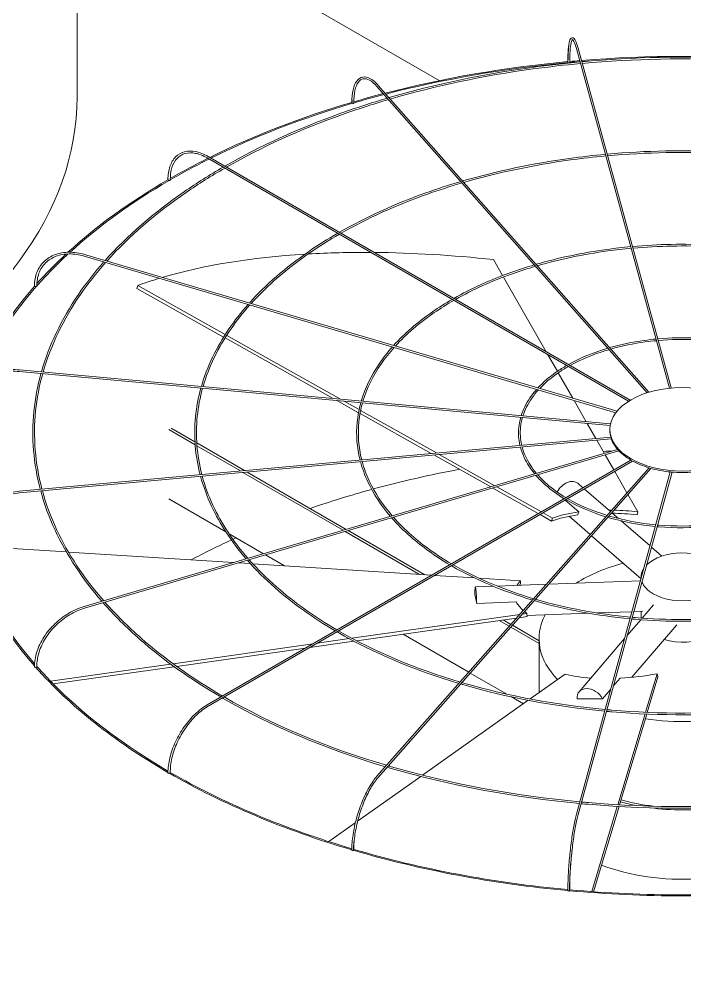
# Model space of a CAD drawing. Header units: millimetres. Extents: x -312439 to 477422, y -331570 to 212570.
# Drawn here: x 453149 to 454109, y 91604 to 92998 of the extents above; entities that cross this region are included whole.
import ezdxf

# ---------------------------------------------------------------- set-up
doc = ezdxf.new("R2010")
doc.units = ezdxf.units.MM

msp = doc.modelspace()

# ---------------------------------------------------------------- linework, layer by layer
at = {"color": 3, "linetype": 'Continuous', "lineweight": 0, "extrusion": (-1.11022e-16, 0.816497, 0.57735)}
for p, q in [((453232.316, 92886.409), (453232.316, 93449.297)), ((453232.316, 93211.391), (453754.969, 92909.637)), ((453953.241, 92955.819), (454087.596, 92466.061)), ((454090.071, 92466.299), (453955.603, 92956.467)), ((453665.246, 92901.258), (454055.196, 92459.401)), ((453667.082, 92902.879), (454057.76, 92460.197)), ((454028.396, 92447.092), (453420.345, 92798.151)), ((454030.761, 92448.555), (453421.57, 92800.272)), ((454010.084, 92430.65), (453242.458, 92656.466)), ((454011.72, 92432.722), (453243.15, 92658.816)), ((453846.542, 92628.471), (453833.332, 92651.531)), ((453909.507, 92518.561), (453847.775, 92626.319)), ((453318.709, 92609.915), (453319.944, 92614.202)), ((453443.942, 92539.723), (453318.709, 92609.915)), ((453319.944, 92614.202), (453446.269, 92543.399)), ((453602.213, 92451.015), (453446.081, 92538.525)), ((453448.409, 92542.199), (453612.83, 92450.044)), ((453925.671, 92490.347), (453911.928, 92514.335)), ((453149.032, 92489.996), (454001.886, 92412.008)), ((453149.255, 92492.435), (454002.343, 92414.426)), ((453947.933, 92451.487), (453926.892, 92488.215)), ((453638.568, 92430.639), (453607.458, 92448.076)), ((453618.074, 92447.105), (453639.461, 92435.118)), ((453967.33, 92417.627), (453949.692, 92448.416)), ((453743.533, 92371.808), (453640.827, 92429.373)), ((453641.699, 92433.863), (453751.171, 92372.506)), ((453981.133, 92393.534), (453968.817, 92415.032)), ((453364.812, 92406.226), (453402.872, 92384.252)), ((453402.6, 92388.409), (453368.277, 92408.226)), ((454001.476, 92404.673), (454001.476, 92406.673)), ((453149.032, 92317.444), (454002.69, 92395.506)), ((453149.255, 92315.005), (454003.413, 92393.112)), ((453474.039, 92347.164), (453405.142, 92386.942)), ((453405.444, 92382.767), (453468.058, 92346.617)), ((453993.517, 92371.916), (453982.472, 92391.197)), ((454012.639, 92377.542), (453242.458, 92150.974)), ((453243.15, 92148.624), (454014.477, 92375.529)), ((453829.451, 92323.652), (453747.306, 92369.693)), ((453754.944, 92370.391), (453835.277, 92325.366)), ((454007.166, 92348.091), (453994.769, 92369.731)), ((454031.683, 92362.245), (453420.345, 92009.289)), ((454034.159, 92360.847), (453421.57, 92007.168)), ((453471.736, 92344.494), (453616.393, 92260.976)), ((453620.983, 92262.326), (453477.717, 92345.041)), ((453665.246, 91906.182), (454057.902, 92351.106)), ((454060.505, 92350.353), (453667.082, 91904.561)), ((453953.241, 91851.621), (454088.639, 92345.179)), ((453955.603, 91850.973), (454091.118, 92344.956)), ((454026.09, 92315.059), (454008.384, 92345.965)), ((453955.116, 92328.781), (453962.555, 92322.334)), ((453898.147, 92285.149), (453832.438, 92321.978)), ((453838.264, 92323.692), (453902.524, 92287.675)), ((453964.514, 92320.637), (454002.194, 92287.983)), ((454041.814, 92287.612), (454027.376, 92312.814)), ((453447.068, 92258.736), (453364.812, 92306.226)), ((453931.918, 92308.928), (453934.883, 92306.358)), ((453936.842, 92304.661), (453956.571, 92287.564)), ((453905.01, 92286.282), (453918.62, 92278.654)), ((454004.046, 92286.379), (454013.626, 92278.077)), ((454040.578, 92283.324), (454041.814, 92287.612)), ((453917.384, 92274.367), (453900.633, 92283.755)), ((453917.384, 92274.367), (453918.62, 92278.654)), ((453942.531, 92281.179), (453972.936, 92254.83)), ((454017.648, 92274.591), (454059.359, 92238.446)), ((453619.323, 92259.284), (453726.67, 92197.307)), ((453734.459, 92196.81), (453623.912, 92260.635)), ((453501.651, 92227.222), (453451.806, 92256)), ((453974.788, 92253.226), (454046.391, 92191.176)), ((453216.978, 92229.817), (453130.816, 92235.313)), ((453458.176, 92214.433), (453219.921, 92229.629)), ((454061.411, 92236.667), (454076.347, 92223.724)), ((453531.954, 92209.727), (453504.581, 92225.53)), ((453482.554, 92212.878), (453465.309, 92213.978)), ((453744.078, 92196.197), (453486.074, 92212.653)), ((453806.113, 92192.24), (453748.49, 92195.915)), ((453872.225, 92188.023), (453812.756, 92191.816)), ((453872.32, 92183.356), (453872.225, 92188.023)), ((453913.152, 92183.386), (454045.601, 92188.295)), ((454046.506, 92193.812), (454046.506, 92191.595)), ((453807.229, 92179.46), (453832.706, 92180.404)), ((453838.658, 92180.625), (453909.774, 92183.261)), ((453809.269, 92155.531), (453806.637, 92168.538)), ((453866.497, 92157.652), (453809.269, 92155.531)), ((454048.039, 92134.301), (454064.384, 92153.372)), ((453629.078, 92105.246), (453871.318, 92139.685)), ((453866.594, 92134.333), (453636.065, 92101.559)), ((453858.52, 92125.184), (453847.4, 92131.604)), ((453881.803, 92136.495), (453870.33, 92134.864)), ((453875.053, 92140.216), (453881.708, 92141.162)), ((453881.803, 92136.495), (453881.708, 92141.162)), ((453881.773, 92137.977), (453970.668, 92141.272)), ((453982.927, 92141.726), (454033.338, 92143.595)), ((454026.403, 92109.056), (454046.058, 92131.99)), ((454035.905, 92143.69), (454048.825, 92144.169)), ((454046.506, 92144.083), (454046.506, 92134.413)), ((453841.841, 92130.814), (453856.182, 92122.534)), ((453858.346, 92121.284), (453899.228, 92097.681)), ((453899.228, 92101.681), (453860.684, 92123.934)), ((454033.115, 92048.942), (454097.957, 92124.599)), ((453579.152, 92098.148), (453624.988, 92104.665)), ((453797.718, 92056.288), (453702.859, 92111.055)), ((453899.228, 92026.812), (453899.228, 92104.575)), ((453957.026, 92028.106), (454022.668, 92104.698)), ((453370.879, 92068.538), (453572.653, 92097.224)), ((453561.897, 92091.014), (453376.265, 92064.623)), ((453631.912, 92100.968), (453568.396, 92091.938)), ((453194.043, 92043.398), (453367.417, 92068.046)), ((453372.77, 92064.127), (453198.074, 92039.29)), ((453852.491, 92024.664), (453799.882, 92055.038)), ((453936.813, 92053.435), (453886.32, 92017.669)), ((454052.852, 91998.475), (454069.49, 92053.961)), ((454070.821, 92049.768), (454055.407, 91998.365)), ((454070.821, 92049.768), (454069.49, 92053.961)), ((454006.375, 92036.047), (454016.328, 92047.66)), ((453876.57, 92010.763), (453859.506, 92020.614)), ((453990.895, 92017.985), (454002.639, 92031.688)), ((453883.548, 92015.705), (453731.086, 91907.712)), ((453954.068, 92017.839), (453990.895, 92017.985)), ((454012.866, 91865.128), (454052.126, 91996.055)), ((454054.681, 91995.944), (454015.41, 91864.984)), ((453728.459, 91905.851), (453637.338, 91841.307)), ((453975.287, 91739.807), (454012.143, 91862.717)), ((454014.687, 91862.571), (453977.819, 91739.624)), ((453634.013, 91838.952), (453595.775, 91811.867))]:
    msp.add_line(p, q, dxfattribs=at)
at = {"color": 3, "linetype": 'Continuous', "lineweight": 0}
for centre, major_axis, ratio, start_param, end_param in [((454106.402, 92339.137), (-1048.768, 0), 0.57735027, 4.57359934, 4.85199434), ((454106.402, 92339.137), (-1046.319, 0), 0.57735027, 4.79833842, 4.85195343), ((454106.402, 92339.137), (-1048.768, 0), 0.57735027, 4.87097639, 5.13416564), ((454106.402, 92339.137), (-1046.319, 0), 0.57735027, 4.87108521, 5.13404975), ((453942.001, 92936.59), (1.225, 0), 0.57735027, 3.14159265, 3.70729107), ((453942.192, 92935.892), (1.225, 0.004), 0.56474576, 3.29698969, 4.86778602), ((453942.192, 92935.892), (1.225, 0.004), 0.56474576, 4.86778602, 6.28318531), ((454106.402, 92339.137), (-1046.319, 0), 0.57735027, 4.85435141, 4.86879705), ((454106.402, 92339.137), (-1048.768, 0), 0.57735027, 4.85438672, 4.86842813), ((452183.548, 92886.409), (-1048.768, 0), 0.57735027, 0, 3.14159265), ((454106.402, 92339.137), (-1048.768, 0), 0.57735027, 5.13694439, 5.18189128), ((454106.402, 92339.137), (-1046.319, 0), 0.57735027, 5.13683502, 5.18307763), ((454106.402, 92339.137), (-1048.768, 0), 0.57735027, 5.18510484, 5.42093263), ((454106.402, 92339.137), (-1046.319, 0), 0.57735027, 5.18527527, 5.42075236), ((453630.116, 92878.083), (1.225, 0), 0.57735027, 3.14159265, 4.134446), ((453630.672, 92877.453), (1.225, 0.01), 0.56597275, 3.60793822, 5.17873454), ((453630.672, 92877.453), (1.225, 0.01), 0.56597275, 5.17873454, 6.28318531), ((454106.402, 92339.137), (-1046.319, 0), 0.57735027, 5.42407254, 5.49730565), ((454106.402, 92339.137), (-1048.768, 0), 0.57735027, 5.42424502, 5.49496708), ((454106.402, 92339.137), (-1048.768, 0), 0.57735027, 5.49938311, 5.72060344), ((454106.402, 92339.137), (-1046.319, 0), 0.57735027, 5.49937067, 5.71908805), ((453364.81, 92766.795), (1.225, 0), 0.57735027, 3.14159265, 4.45055499), ((453365.676, 92766.295), (1.225, 0.016), 0.56830663, 3.91933875, 5.49013508), ((453365.676, 92766.295), (1.225, 0.016), 0.56830663, 5.49013508, 6.28318531), ((454107.637, 92172.713), (-971.388, 279.904), 0.41303809, 5.31032739, 5.41762277), ((454107.637, 92172.713), (-971.388, 279.904), 0.41303809, 5.11506512, 5.30461302), ((454106.402, 92339.137), (-1046.319, 0), 0.57735027, 5.72402786, 5.81143896), ((454106.402, 92339.137), (-1048.768, 0), 0.57735027, 5.72583618, 5.80677108), ((454107.637, 92172.713), (-971.388, 279.904), 0.41303809, 5.42335715, 5.70815224), ((454107.637, 92172.713), (-971.388, 279.904), 0.41303809, 5.71506764, 5.76687966), ((454106.402, 92339.137), (-1048.768, 0), 0.57735027, 5.81359811, 6.07011802), ((454106.402, 92339.137), (-1046.319, 0), 0.57735027, 5.81336511, 6.06128621), ((453172.055, 92613.621), (1.225, 0), 0.57735027, 3.14159265, 4.76471425), ((453173.146, 92613.3), (1.225, 0.021), 0.57151893, 4.23145457, 5.8022509), ((453173.146, 92613.3), (1.225, 0.021), 0.57151893, 5.8022509, 6.28318531), ((454105.969, 92404.673), (-104.492, 0), 0.57735027, 0, 0.1535113), ((454105.969, 92404.673), (-104.492, 0), 0.57735027, 0.16064797, 0.46767057), ((454106.402, 91774.249), (1046.319, 0), 0.57735027, 1.66704137, 1.68043487), ((454105.969, 92404.673), (-104.492, 0), 0.57735027, 0.47480723, 0.78182983), ((454105.969, 92404.673), (-104.492, 0), 0.57735027, 0.7889665, 1.0959891), ((454106.402, 91774.249), (1046.319, 0), 0.57735027, 1.88378363, 2.01152702), ((454105.969, 92404.673), (-104.492, 0), 0.57735027, 1.10312576, 1.41014836), ((454105.969, 92404.673), (-104.492, 0), 0.57735027, 1.41728503, 1.72430763), ((453940.638, 92312.073), (-14.478, -16.707), 0.67950023, 3.14159265, 5.02860292), ((454106.402, 91774.249), (1046.319, 0), 0.57735027, 2.01409491, 2.11046953), ((454107.637, 92172.713), (233.097, -67.167), 0.41303809, 2.38836611, 2.62528701), ((454107.637, 92172.713), (233.097, -67.167), 0.41303809, 2.14647482, 2.1667574), ((454106.402, 92168.426), (-233.097, 67.167), 0.41303809, 5.11506512, 5.27837519), ((454107.637, 92172.713), (233.097, -67.167), 0.41303809, 1.97347247, 2.1313259), ((454106.402, 92168.426), (-233.097, 67.167), 0.41303809, 5.53223376, 5.76687966), ((454106.402, 92339.137), (-1048.768, 0), 0.57735027, 0.1585854, 0.46892864), ((454106.402, 92339.137), (-1046.319, 0), 0.57735027, 0.15790655, 0.46457773), ((454106.402, 91774.249), (1046.319, 0), 0.57735027, 2.24276735, 2.31574628), ((454106.402, 91774.249), (1046.319, 0), 0.57735027, 2.23436866, 2.24000128), ((454106.402, 92193.812), (-59.895, 0), 0.57735027, 3.69756416, 5.76575409), ((454106.402, 92104.575), (-207.174, 0), 0.57735027, 5.13902547, 5.54737639), ((454106.402, 92193.812), (-59.895, 0), 0.57735027, 5.91432374, 6.33788761), ((454106.306, 92173.093), (-242.531, -4.942), 0.30331876, 6.01219977, 6.09914028), ((453808.048, 92157.368), (-0.819, 22.092), 0.05230802, 4.627231, 7.32191967), ((454106.402, 92168.426), (-242.531, -4.942), 0.30331876, 6.01219977, 6.0333648), ((454106.402, 92193.812), (-59.895, 0), 0.57735027, 0.20327195, 0.78539816), ((454106.402, 92193.812), (-59.895, 0), 0.57735027, 0.78539816, 2.89978042), ((454106.306, 92173.093), (-242.531, -4.942), 0.30331876, 0.14390811, 0.31767721), ((454106.306, 92173.093), (-242.531, -4.942), 0.30331876, 0.34103276, 0.38082901), ((454106.402, 92104.575), (-207.174, 0), 0.57735027, 5.99169836, 6.79713651), ((454106.402, 92134.19), (-59.895, 0), 0.57735027, 1.1079301, 2.23846982), ((453172.055, 92064.154), (1.225, 0), 0.57735027, 3.14159265, 5.70719205), ((454106.402, 92339.137), (-1048.768, 0), 0.57735027, 0.4725868, 0.78374969), ((453173.146, 92064.475), (1.225, 0.021), 0.58304212, 5.17373692, 6.28318531), ((454106.402, 92339.137), (-1046.319, 0), 0.57735027, 0.47175253, 0.78145685), ((454105.071, 92172.618), (-231.216, -73.381), 0.44048996, 0.62708313, 0.83556185), ((454105.071, 92172.618), (-231.216, -73.381), 0.44048996, 1.04197677, 1.27889767), ((453973.812, 92013.72), (16.786, -14.386), 0.73180825, 1.0914656, 3.78615427), ((454106.402, 92104.575), (-207.174, 0), 0.57735027, 1.30817895, 1.9425337), ((453364.81, 91910.979), (1.225, 0), 0.57735027, 3.14159265, 6.02135132), ((454106.402, 92339.137), (-1048.768, 0), 0.57735027, 0.78656596, 1.09808088), ((453365.676, 91911.479), (1.225, 0.017), 0.58625442, 5.48989346, 6.28318531), ((454106.402, 92339.137), (-1046.319, 0), 0.57735027, 0.78587838, 1.09689941), ((454106.402, 91980.069), (-212.072, 0), 0.57735027, 1.13383327, 1.25213937), ((454106.402, 91980.069), (-207.174, 0), 0.57735027, 1.12739667, 1.36460952), ((454106.402, 91980.069), (-212.072, 0), 0.57735027, 1.3476903, 1.79509044), ((453630.116, 91799.692), (-1.225, 0), 0.57735027, 0, 3.14159265), ((454106.402, 92339.137), (-1048.768, 0), 0.57735027, 1.10054445, 1.41220862), ((453630.672, 91800.322), (-1.225, -0.011), 0.58858829, 2.66526492, 3.14159265), ((454106.402, 92339.137), (-1046.319, 0), 0.57735027, 1.10010535, 1.41183726), ((454106.402, 91880.069), (-212.072, 0), 0.57735027, 0.98594125, 2.34464399), ((454106.402, 91776.249), (-1048.768, 0), 0.57735027, 0, 3.14159265), ((453942.001, 91741.185), (-1.225, 0), 0.57735027, 0, 3.14159265), ((453942.192, 91741.883), (-1.225, -0.004), 0.58981528, 2.98275574, 3.14159265), ((454106.402, 92339.137), (-1046.319, 0), 0.57735027, 1.41438895, 1.72636573), ((454106.402, 92339.137), (-1048.768, 0), 0.57735027, 1.41453598, 1.72626058)]:
    msp.add_ellipse(centre, major_axis=major_axis, ratio=ratio, start_param=start_param, end_param=end_param, dxfattribs=at)
msp.add_ellipse((454105.969, 92406.673), major_axis=(-104.492, 0), ratio=0.57735027, dxfattribs=at)
for points, knots in [([(453940.776, 92936.59), (453940.776, 92943.404), (453940.982, 92949.47), (453941.794, 92959.543), (453942.391, 92963.54), (453943.998, 92969.227), (453944.9, 92971.288), (453948.04, 92971.749), (453949.034, 92971.159), (453951.238, 92968.817), (453952.468, 92966.199), (453954.386, 92960.674), (453954.996, 92958.683), (453955.603, 92956.467)], [4.71238898, 4.71238898, 4.71238898, 4.71238898, 5.02654825, 5.02654825, 5.34070751, 5.34070751, 5.65486678, 5.65486678, 5.82360284, 5.82360284, 6.1377621, 6.1377621, 6.28318531, 6.28318531, 6.28318531, 6.28318531]), ([(453953.241, 92955.819), (453951.968, 92960.46), (453950.692, 92964.025), (453948.467, 92968.348), (453947.47, 92968.947), (453947.364, 92968.947), (453946.545, 92968.352), (453945.136, 92963.694), (453944.558, 92960.295), (453943.716, 92951.321), (453943.468, 92945.602), (453943.416, 92938.05), (453943.414, 92936.982), (453943.417, 92935.895)], [6.28318531, 6.28318531, 6.28318531, 6.28318531, 6.59845219, 6.59845219, 6.89265788, 6.89265788, 7.20992592, 7.20992592, 7.50402257, 7.50402257, 7.81881569, 7.81881569, 7.86952551, 7.86952551, 7.86952551, 7.86952551]), ([(453942.303, 92961.13), (453942.267, 92960.888), (453942.231, 92960.641), (453941.624, 92956.294), (453941.246, 92951.081), (453940.994, 92942.132), (453940.958, 92939.091), (453940.968, 92935.89)], [1.101311746, 1.101311746, 1.101311746, 1.101311746, 1.120767624, 1.120767624, 1.438035664, 1.438035664, 1.586302602, 1.586302602, 1.586302602, 1.586302602]), ([(454250.979, 92936.949), (454229.734, 92938.87), (454208.375, 92940.37), (454111.674, 92945.214), (454035.608, 92943.701), (453960.958, 92936.949)], [3.771589677, 3.771589677, 3.771589677, 3.771589677, 3.840445898, 3.840445898, 4.082391957, 4.082391957, 4.082391957, 4.082391957]), ([(454250.321, 92934.549), (454229.529, 92936.424), (454208.627, 92937.893), (454112.376, 92942.765), (454036.287, 92941.282), (453961.616, 92934.549)], [3.7720633, 3.7720633, 3.7720633, 3.7720633, 3.839550132, 3.839550132, 4.081918334, 4.081918334, 4.081918334, 4.081918334]), ([(453958.48, 92936.723), (453935.183, 92934.579), (453912.026, 92931.926), (453817.658, 92918.961), (453748.248, 92904.281), (453682.743, 92885.134)], [4.085069591, 4.085069591, 4.085069591, 4.085069591, 4.160608173, 4.160608173, 4.395665913, 4.395665913, 4.395665913, 4.395665913]), ([(453959.138, 92934.323), (453936.107, 92932.21), (453913.213, 92929.599), (453819.226, 92916.757), (453749.931, 92902.158), (453684.534, 92883.104)], [4.084600117, 4.084600117, 4.084600117, 4.084600117, 4.159387709, 4.159387709, 4.39434399, 4.39434399, 4.39434399, 4.39434399]), ([(453628.891, 92878.083), (453628.891, 92884.943), (453629.493, 92891.138), (453631.879, 92901.64), (453633.657, 92905.951), (453638.379, 92912.29), (453641.375, 92914.314), (453647.935, 92915.452), (453651.373, 92914.759), (453658.625, 92911.078), (453662.483, 92907.935), (453666.579, 92903.444), (453666.831, 92903.164), (453667.082, 92902.879)], [4.71238898, 4.71238898, 4.71238898, 4.71238898, 5.02654825, 5.02654825, 5.34070751, 5.34070751, 5.65486678, 5.65486678, 5.94845155, 5.94845155, 6.26261081, 6.26261081, 6.28318531, 6.28318531, 6.28318531, 6.28318531]), ([(453665.246, 92901.258), (453661.59, 92905.401), (453657.958, 92908.463), (453651.227, 92912.15), (453648.164, 92912.776), (453642.799, 92911.836), (453640.411, 92910.26), (453636.303, 92904.667), (453634.637, 92900.648), (453632.429, 92890.636), (453631.869, 92884.674), (453631.894, 92877.848), (453631.895, 92877.656), (453631.896, 92877.463)], [0, 0, 0, 0, 0.31464476, 0.31464476, 0.6289116, 0.6289116, 0.94617964, 0.94617964, 1.26344768, 1.26344768, 1.5772832, 1.5772832, 1.5863402, 1.5863402, 1.5863402, 1.5863402]), ([(453680.148, 92884.372), (453657.331, 92877.651), (453634.991, 92870.389), (453552.6, 92840.976), (453496.285, 92815.333), (453445.707, 92786.336)], [4.398772282, 4.398772282, 4.398772282, 4.398772282, 4.480777933, 4.480777933, 4.708868502, 4.708868502, 4.708868502, 4.708868502]), ([(453681.937, 92882.345), (453659.216, 92875.674), (453636.968, 92868.466), (453554.811, 92839.239), (453498.627, 92813.743), (453448.162, 92784.919)], [4.39745622, 4.39745622, 4.39745622, 4.39745622, 4.479217897, 4.479217897, 4.707006068, 4.707006068, 4.707006068, 4.707006068]), ([(453629.484, 92881.5), (453629.462, 92880.684), (453629.448, 92879.856), (453629.442, 92878.499), (453629.443, 92877.976), (453629.447, 92877.449)], [7.8059806913, 7.8059806913, 7.8059806913, 7.8059806913, 7.8451401512, 7.8451401512, 7.8694167814, 7.8694167814, 7.8694167814, 7.8694167814]), ([(453363.586, 92766.795), (453363.586, 92773.695), (453364.53, 92780.076), (453368.264, 92791.19), (453371.058, 92795.925), (453378.251, 92803.205), (453382.645, 92805.748), (453392.515, 92808.354), (453397.981, 92808.422), (453409.439, 92806.146), (453415.435, 92803.795), (453421.464, 92800.333), (453421.517, 92800.303), (453421.57, 92800.272)], [3.14159265, 3.14159265, 3.14159265, 3.14159265, 3.45575192, 3.45575192, 3.76991118, 3.76991118, 4.08269654, 4.08269654, 4.39544819, 4.39544819, 4.70960746, 4.70960746, 4.71238898, 4.71238898, 4.71238898, 4.71238898]), ([(453420.345, 92798.151), (453414.595, 92801.471), (453408.87, 92803.712), (453398.072, 92805.852), (453393.006, 92805.753), (453384.003, 92803.298), (453380.057, 92800.949), (453373.567, 92794.176), (453371.024, 92789.742), (453367.644, 92779.154), (453366.812, 92773.004), (453366.901, 92766.311)], [1.57079633, 1.57079633, 1.57079633, 1.57079633, 1.88806437, 1.88806437, 2.20533241, 2.20533241, 2.52260045, 2.52260045, 2.83986849, 2.83986849, 3.15713653, 3.15713653, 3.15713653, 3.15713653]), ([(453995.047, 92803.428), (453977.587, 92801.818), (453960.233, 92799.827), (453889.681, 92790.125), (453837.823, 92779.17), (453788.861, 92764.89)], [4.085383912, 4.085383912, 4.085383912, 4.085383912, 4.160809561, 4.160809561, 4.394762921, 4.394762921, 4.394762921, 4.394762921]), ([(453995.705, 92801.028), (453978.511, 92799.449), (453961.419, 92797.5), (453891.25, 92787.921), (453839.506, 92777.046), (453790.652, 92762.86)], [4.084758769, 4.084758769, 4.084758769, 4.084758769, 4.159183124, 4.159183124, 4.392998475, 4.392998475, 4.392998475, 4.392998475]), ([(454214.412, 92803.654), (454198.564, 92805.082), (454182.63, 92806.197), (454110.316, 92809.813), (454053.395, 92808.688), (453997.525, 92803.654)], [3.772165081, 3.772165081, 3.772165081, 3.772165081, 3.840593344, 3.840593344, 4.081816553, 4.081816553, 4.081816553, 4.081816553]), ([(454213.754, 92801.253), (454198.358, 92802.635), (454182.883, 92803.72), (454111.017, 92807.364), (454054.073, 92806.269), (453998.183, 92801.253)], [3.772797592, 3.772797592, 3.772797592, 3.772797592, 3.839399606, 3.839399606, 4.081184042, 4.081184042, 4.081184042, 4.081184042]), ([(453443.253, 92784.925), (453423.719, 92773.642), (453405.047, 92761.86), (453342.963, 92719.027), (453304.485, 92685.582), (453272.815, 92650.089)], [4.712563603, 4.712563603, 4.712563603, 4.712563603, 4.800982872, 4.800982872, 5.022068239, 5.022068239, 5.022068239, 5.022068239]), ([(453445.704, 92783.51), (453426.213, 92772.295), (453407.583, 92760.583), (453345.541, 92717.951), (453307.074, 92684.645), (453275.417, 92649.324)], [4.710711416, 4.710711416, 4.710711416, 4.710711416, 4.799012884, 4.799012884, 5.020261931, 5.020261931, 5.020261931, 5.020261931]), ([(453786.266, 92764.129), (453769.113, 92759.074), (453752.319, 92753.613), (453690.756, 92731.623), (453648.747, 92712.514), (453610.98, 92690.916)], [4.398901247, 4.398901247, 4.398901247, 4.398901247, 4.481035777, 4.481035777, 4.70761983, 4.70761983, 4.70761983, 4.70761983]), ([(453788.055, 92762.102), (453770.997, 92757.097), (453754.295, 92751.69), (453692.968, 92729.886), (453651.09, 92710.923), (453613.437, 92689.497)], [4.397147207, 4.397147207, 4.397147207, 4.397147207, 4.478956818, 4.478956818, 4.705132161, 4.705132161, 4.705132161, 4.705132161]), ([(453608.525, 92689.505), (453593.802, 92681.002), (453579.73, 92672.12), (453533.371, 92640.115), (453504.705, 92615.232), (453481.054, 92588.831)], [4.712541759, 4.712541759, 4.712541759, 4.712541759, 4.801308866, 4.801308866, 5.020482203, 5.020482203, 5.020482203, 5.020482203]), ([(453610.976, 92688.09), (453596.296, 92679.654), (453582.266, 92670.843), (453535.951, 92639.038), (453507.296, 92614.296), (453483.659, 92588.064)], [4.710072273, 4.710072273, 4.710072273, 4.710072273, 4.798683598, 4.798683598, 5.018063384, 5.018063384, 5.018063384, 5.018063384]), ([(453170.83, 92613.621), (453170.83, 92620.55), (453172.028, 92627.149), (453176.73, 92639.026), (453180.234, 92644.301), (453189.196, 92652.968), (453194.65, 92656.358), (453206.934, 92660.923), (453213.761, 92662.099), (453228.113, 92662.15), (453235.637, 92661.026), (453243.15, 92658.816)], [4.71238898, 4.71238898, 4.71238898, 4.71238898, 5.02654825, 5.02654825, 5.34070751, 5.34070751, 5.65486678, 5.65486678, 5.96902604, 5.96902604, 6.28318531, 6.28318531, 6.28318531, 6.28318531]), ([(454031.601, 92670.177), (454019.984, 92669.101), (454008.436, 92667.773), (453961.693, 92661.334), (453927.375, 92654.099), (453894.947, 92644.682)], [4.086037534, 4.086037534, 4.086037534, 4.086037534, 4.161210359, 4.161210359, 4.393038284, 4.393038284, 4.393038284, 4.393038284]), ([(454032.26, 92667.778), (454020.907, 92666.733), (454009.622, 92665.447), (453963.262, 92659.129), (453929.059, 92651.974), (453896.74, 92642.651)], [4.08510236, 4.08510236, 4.08510236, 4.08510236, 4.158773218, 4.158773218, 4.390386282, 4.390386282, 4.390386282, 4.390386282]), ([(454177.858, 92670.403), (454167.401, 92671.338), (454156.891, 92672.069), (454108.954, 92674.458), (454071.172, 92673.721), (454034.079, 92670.403)], [3.773286698, 3.773286698, 3.773286698, 3.773286698, 3.840886477, 3.840886477, 4.080694936, 4.080694936, 4.080694936, 4.080694936]), ([(454177.199, 92668.002), (454167.196, 92668.891), (454157.143, 92669.593), (454109.655, 92672.009), (454071.851, 92671.301), (454034.738, 92668.002)], [3.774238416, 3.774238416, 3.774238416, 3.774238416, 3.839097695, 3.839097695, 4.079743218, 4.079743218, 4.079743218, 4.079743218]), ([(453242.458, 92656.466), (453235.195, 92658.603), (453227.947, 92659.67), (453214.21, 92659.578), (453207.725, 92658.419), (453196.157, 92654.019), (453191.075, 92650.78), (453182.777, 92642.548), (453179.561, 92637.554), (453175.3, 92626.262), (453174.259, 92619.965), (453174.371, 92613.321)], [0, 0, 0, 0, 0.31726804, 0.31726804, 0.63453608, 0.63453608, 0.95180412, 0.95180412, 1.26907216, 1.26907216, 1.5863402, 1.5863402, 1.5863402, 1.5863402]), ([(453271.018, 92648.065), (453257.53, 92632.793), (453245.297, 92617.148), (453209.741, 92565.239), (453191.789, 92527.733), (453180.94, 92489.538)], [5.026267439, 5.026267439, 5.026267439, 5.026267439, 5.121193451, 5.121193451, 5.33524268, 5.33524268, 5.33524268, 5.33524268]), ([(453273.613, 92647.301), (453260.227, 92632.211), (453248.078, 92616.759), (453212.392, 92565.023), (453194.326, 92527.5), (453183.422, 92489.311)], [5.024480731, 5.024480731, 5.024480731, 5.024480731, 5.118801023, 5.118801023, 5.334410373, 5.334410373, 5.334410373, 5.334410373]), ([(453892.351, 92643.922), (453880.873, 92640.537), (453869.636, 92636.879), (453828.896, 92622.31), (453801.179, 92609.727), (453776.215, 92595.518)], [4.399235311, 4.399235311, 4.399235311, 4.399235311, 4.481549286, 4.481549286, 4.705249353, 4.705249353, 4.705249353, 4.705249353]), ([(453894.14, 92641.895), (453882.758, 92638.56), (453871.613, 92634.956), (453831.109, 92620.572), (453803.525, 92608.135), (453778.675, 92594.097)], [4.396606667, 4.396606667, 4.396606667, 4.396606667, 4.478434088, 4.478434088, 4.701505316, 4.701505316, 4.701505316, 4.701505316]), ([(453773.757, 92594.108), (453763.859, 92588.391), (453754.402, 92582.417), (453723.764, 92561.238), (453704.899, 92544.905), (453689.264, 92527.58)], [4.712617693, 4.712617693, 4.712617693, 4.712617693, 4.801958432, 4.801958432, 5.017472679, 5.017472679, 5.017472679, 5.017472679]), ([(453776.208, 92592.693), (453766.354, 92587.043), (453756.938, 92581.14), (453726.347, 92560.161), (453707.495, 92543.968), (453691.875, 92526.813)], [4.708914423, 4.708914423, 4.708914423, 4.708914423, 4.798024648, 4.798024648, 5.013814843, 5.013814843, 5.013814843, 5.013814843]), ([(453479.254, 92586.807), (453469.059, 92575.268), (453459.816, 92563.444), (453433.286, 92524.668), (453419.91, 92496.808), (453411.753, 92468.431)], [5.026073872, 5.026073872, 5.026073872, 5.026073872, 5.121589201, 5.121589201, 5.333322518, 5.333322518, 5.333322518, 5.333322518]), ([(453481.85, 92586.043), (453471.756, 92574.686), (453462.597, 92563.055), (453435.939, 92524.453), (453422.45, 92496.576), (453414.237, 92468.204)], [5.023689806, 5.023689806, 5.023689806, 5.023689806, 5.118400985, 5.118400985, 5.332193335, 5.332193335, 5.332193335, 5.332193335]), ([(454068.156, 92536.927), (454062.381, 92536.385), (454056.64, 92535.719), (454033.705, 92532.543), (454016.927, 92529.028), (454001.036, 92524.472)], [4.08798608, 4.08798608, 4.08798608, 4.08798608, 4.162397179, 4.162397179, 4.387898946, 4.387898946, 4.387898946, 4.387898946]), ([(454141.303, 92537.151), (454136.24, 92537.594), (454131.152, 92537.942), (454107.593, 92539.104), (454088.951, 92538.753), (454070.634, 92537.151)], [3.776630452, 3.776630452, 3.776630452, 3.776630452, 3.841752063, 3.841752063, 4.077351182, 4.077351182, 4.077351182, 4.077351182]), ([(454140.644, 92534.75), (454136.035, 92535.148), (454131.405, 92535.466), (454108.294, 92536.654), (454089.63, 92536.333), (454071.293, 92534.75)], [3.778551419, 3.778551419, 3.778551419, 3.778551419, 3.838185012, 3.838185012, 4.075430215, 4.075430215, 4.075430215, 4.075430215]), ([(453687.458, 92525.558), (453680.567, 92517.764), (453674.326, 92509.774), (453656.821, 92484.129), (453648.019, 92465.899), (453642.559, 92447.326)], [5.025838542, 5.025838542, 5.025838542, 5.025838542, 5.122377625, 5.122377625, 5.329668134, 5.329668134, 5.329668134, 5.329668134]), ([(453690.056, 92524.794), (453683.266, 92517.182), (453677.108, 92509.385), (453659.477, 92483.914), (453650.562, 92465.667), (453645.046, 92447.098)], [5.022258505, 5.022258505, 5.022258505, 5.022258505, 5.117600339, 5.117600339, 5.327918781, 5.327918781, 5.327918781, 5.327918781]), ([(453998.437, 92523.715), (453992.634, 92522), (453986.955, 92520.145), (453967.035, 92512.998), (453953.613, 92506.939), (453941.455, 92500.116)], [4.400230759, 4.400230759, 4.400230759, 4.400230759, 4.483072665, 4.483072665, 4.698193224, 4.698193224, 4.698193224, 4.698193224]), ([(454068.814, 92534.528), (454063.304, 92534.017), (454057.826, 92533.393), (454035.275, 92530.337), (454018.614, 92526.901), (454002.832, 92522.437)], [4.086130867, 4.086130867, 4.086130867, 4.086130867, 4.157537531, 4.157537531, 4.382563309, 4.382563309, 4.382563309, 4.382563309]), ([(454000.226, 92521.688), (453994.519, 92520.022), (453988.932, 92518.222), (453969.253, 92511.258), (453955.966, 92505.344), (453943.927, 92498.689)], [4.394987895, 4.394987895, 4.394987895, 4.394987895, 4.476861237, 4.476861237, 4.690631098, 4.690631098, 4.690631098, 4.690631098]), ([(453938.989, 92498.712), (453933.916, 92495.781), (453929.074, 92492.715), (453914.155, 92482.361), (453905.093, 92474.576), (453897.486, 92466.327)], [4.712843699, 4.712843699, 4.712843699, 4.712843699, 4.803888031, 4.803888031, 5.008535494, 5.008535494, 5.008535494, 5.008535494]), ([(453941.442, 92497.295), (453936.413, 92494.432), (453931.61, 92491.438), (453916.746, 92481.284), (453907.703, 92473.638), (453900.113, 92465.554)], [4.705442937, 4.705442937, 4.705442937, 4.705442937, 4.796044704, 4.796044704, 5.001045495, 5.001045495, 5.001045495, 5.001045495]), ([(453069.492, 92433.554), (453069.492, 92440.499), (453070.824, 92447.328), (453076.019, 92460.071), (453079.881, 92465.981), (453089.738, 92476.295), (453095.731, 92480.699), (453109.249, 92487.582), (453116.772, 92490.061), (453132.617, 92492.868), (453140.937, 92493.196), (453149.255, 92492.435)], [4.71238898, 4.71238898, 4.71238898, 4.71238898, 5.02654825, 5.02654825, 5.34070751, 5.34070751, 5.65486678, 5.65486678, 5.96902604, 5.96902604, 6.28318531, 6.28318531, 6.28318531, 6.28318531]), ([(453149.032, 92489.996), (453140.97, 92490.733), (453132.914, 92490.403), (453117.622, 92487.65), (453110.388, 92485.228), (453097.464, 92478.546), (453091.777, 92474.288), (453082.503, 92464.374), (453078.916, 92458.719), (453074.178, 92446.568), (453073.027, 92440.073), (453073.151, 92433.466)], [0, 0, 0, 0, 0.31726804, 0.31726804, 0.63453608, 0.63453608, 0.95180412, 0.95180412, 1.26907216, 1.26907216, 1.5863402, 1.5863402, 1.5863402, 1.5863402]), ([(453180.268, 92487.139), (453175.27, 92469.038), (453171.863, 92450.787), (453166.379, 92395.007), (453169.455, 92357.306), (453179.222, 92320.205)], [5.339721085, 5.339721085, 5.339721085, 5.339721085, 5.441089183, 5.441089183, 5.648615479, 5.648615479, 5.648615479, 5.648615479]), ([(453182.747, 92486.913), (453177.829, 92469.191), (453174.448, 92451.331), (453168.768, 92395.713), (453171.815, 92357.778), (453181.695, 92320.431)], [5.338921526, 5.338921526, 5.338921526, 5.338921526, 5.438899176, 5.438899176, 5.64936187, 5.64936187, 5.64936187, 5.64936187]), ([(453411.077, 92466.033), (453407.282, 92452.327), (453404.7, 92438.506), (453400.629, 92396.831), (453402.868, 92368.852), (453410.012, 92341.309)], [5.339283406, 5.339283406, 5.339283406, 5.339283406, 5.441448905, 5.441448905, 5.646435094, 5.646435094, 5.646435094, 5.646435094]), ([(453413.556, 92465.807), (453409.841, 92452.481), (453407.286, 92439.051), (453403.02, 92397.537), (453405.229, 92369.323), (453412.485, 92341.535)], [5.33821232, 5.33821232, 5.33821232, 5.33821232, 5.438530423, 5.438530423, 5.647409525, 5.647409525, 5.647409525, 5.647409525]), ([(453895.663, 92464.31), (453892.076, 92460.26), (453888.836, 92456.104), (453880.352, 92443.589), (453876.13, 92434.987), (453873.383, 92426.218)], [5.025139852, 5.025139852, 5.025139852, 5.025139852, 5.124718569, 5.124718569, 5.318852702, 5.318852702, 5.318852702, 5.318852702]), ([(453898.264, 92463.545), (453894.777, 92459.677), (453891.62, 92455.714), (453883.02, 92443.376), (453878.687, 92434.757), (453875.88, 92425.99)], [5.01795641, 5.01795641, 5.01795641, 5.01795641, 5.115193837, 5.115193837, 5.315025269, 5.315025269, 5.315025269, 5.315025269]), ([(453641.873, 92444.929), (453639.288, 92435.633), (453637.537, 92426.257), (453634.878, 92398.686), (453636.285, 92380.414), (453640.821, 92362.415)], [5.33857876, 5.33857876, 5.33857876, 5.33857876, 5.442163387, 5.442163387, 5.64226325, 5.64226325, 5.64226325, 5.64226325]), ([(453644.353, 92444.702), (453641.848, 92435.787), (453640.123, 92426.802), (453637.271, 92399.392), (453638.648, 92380.884), (453643.29, 92362.641)], [5.336959594, 5.336959594, 5.336959594, 5.336959594, 5.437790201, 5.437790201, 5.643665153, 5.643665153, 5.643665153, 5.643665153]), ([(453872.67, 92423.824), (453871.294, 92418.94), (453870.373, 92414.009), (453869.124, 92400.543), (453869.707, 92391.976), (453871.653, 92383.523)], [5.336493801, 5.336493801, 5.336493801, 5.336493801, 5.444267704, 5.444267704, 5.629920419, 5.629920419, 5.629920419, 5.629920419]), ([(453875.153, 92423.597), (453873.857, 92419.092), (453872.961, 92414.553), (453871.525, 92401.247), (453872.076, 92392.445), (453874.116, 92383.749)], [5.333180829, 5.333180829, 5.333180829, 5.333180829, 5.43554784, 5.43554784, 5.632366847, 5.632366847, 5.632366847, 5.632366847]), ([(453872.245, 92381.118), (453873.592, 92375.962), (453875.446, 92370.855), (453881.572, 92357.733), (453886.632, 92349.851), (453892.879, 92342.311)], [5.647555853, 5.647555853, 5.647555853, 5.647555853, 5.761093974, 5.761093974, 5.943993783, 5.943993783, 5.943993783, 5.943993783]), ([(453874.718, 92381.344), (453875.991, 92376.572), (453877.712, 92371.836), (453883.705, 92358.881), (453888.923, 92350.799), (453895.442, 92343.065)], [5.650528691, 5.650528691, 5.650528691, 5.650528691, 5.758797505, 5.758797505, 5.950674573, 5.950674573, 5.950674573, 5.950674573]), ([(453641.445, 92360.013), (453644.076, 92350.187), (453647.638, 92340.448), (453660.11, 92313.68), (453671.027, 92296.974), (453684.642, 92281.053)], [5.651173142, 5.651173142, 5.651173142, 5.651173142, 5.760561648, 5.760561648, 5.95641101, 5.95641101, 5.95641101, 5.95641101]), ([(453643.921, 92360.239), (453646.475, 92350.796), (453649.904, 92341.428), (453662.239, 92314.831), (453673.32, 92297.925), (453687.22, 92281.811)], [5.65270674, 5.65270674, 5.65270674, 5.65270674, 5.759411073, 5.759411073, 5.959865306, 5.959865306, 5.959865306, 5.959865306]), ([(453897.196, 92341.028), (453901.158, 92336.522), (453905.564, 92332.142), (453918.455, 92320.844), (453927.691, 92314.204), (453937.933, 92308.119)], [5.967591178, 5.967591178, 5.967591178, 5.967591178, 6.080287214, 6.080287214, 6.268831801, 6.268831801, 6.268831801, 6.268831801]), ([(453410.648, 92338.908), (453414.561, 92324.412), (453419.83, 92310.043), (453438.645, 92269.629), (453455.428, 92244.1), (453476.427, 92219.801)], [5.652395762, 5.652395762, 5.652395762, 5.652395762, 5.760377777, 5.760377777, 5.960593901, 5.960593901, 5.960593901, 5.960593901]), ([(453413.124, 92339.134), (453416.96, 92325.021), (453422.095, 92311.023), (453440.774, 92270.78), (453457.722, 92245.051), (453479.01, 92220.561)], [5.653428737, 5.653428737, 5.653428737, 5.653428737, 5.759610075, 5.759610075, 5.96292207, 5.96292207, 5.96292207, 5.96292207]), ([(453894.609, 92340.267), (453898.815, 92335.4), (453903.519, 92330.683), (453916.589, 92319.212), (453925.578, 92312.701), (453935.505, 92306.717)], [5.960592691, 5.960592691, 5.960592691, 5.960592691, 6.079635734, 6.079635734, 6.26166654, 6.26166654, 6.26166654, 6.26166654]), ([(453069.492, 92244.221), (453069.492, 92251.165), (453070.823, 92258.221), (453075.998, 92271.86), (453079.841, 92278.442), (453089.65, 92290.5), (453095.614, 92295.974), (453109.083, 92305.295), (453116.585, 92309.14), (453132.402, 92314.835), (453140.714, 92316.684), (453149.032, 92317.444)], [4.71238898, 4.71238898, 4.71238898, 4.71238898, 5.02654825, 5.02654825, 5.34070751, 5.34070751, 5.65486678, 5.65486678, 5.96902604, 5.96902604, 6.28318531, 6.28318531, 6.28318531, 6.28318531]), ([(453149.255, 92315.005), (453141.193, 92314.268), (453133.13, 92312.464), (453117.808, 92306.904), (453110.552, 92303.149), (453097.579, 92294.068), (453091.864, 92288.745), (453082.541, 92277.074), (453078.936, 92270.729), (453074.179, 92257.659), (453073.027, 92250.936), (453073.151, 92244.354)], [0, 0, 0, 0, 0.31726804, 0.31726804, 0.63453608, 0.63453608, 0.95180412, 0.95180412, 1.26907216, 1.26907216, 1.5863402, 1.5863402, 1.5863402, 1.5863402]), ([(453179.863, 92317.804), (453185.056, 92298.654), (453192.028, 92279.668), (453217.187, 92225.611), (453239.848, 92191.246), (453268.249, 92158.561)], [5.653093793, 5.653093793, 5.653093793, 5.653093793, 5.7602846, 5.7602846, 5.96276906, 5.96276906, 5.96276906, 5.96276906]), ([(453182.34, 92318.031), (453187.456, 92299.263), (453194.294, 92280.648), (453219.314, 92226.763), (453242.142, 92192.199), (453270.834, 92159.321)], [5.653873117, 5.653873117, 5.653873117, 5.653873117, 5.75970856, 5.75970856, 5.964525032, 5.964525032, 5.964525032, 5.964525032]), ([(453956.571, 92287.564), (453956.481, 92287.371), (453956.393, 92287.177), (453955.739, 92285.707), (453955.278, 92284.436), (453954.928, 92283.221)], [52.47056241, 52.47056241, 52.47056241, 52.47056241, 52.72742849, 52.72742849, 54.42831534, 54.42831534, 54.42831534, 54.42831534]), ([(453686.401, 92279.017), (453694.534, 92269.704), (453703.592, 92260.666), (453730.119, 92237.393), (453749.15, 92223.761), (453770.254, 92211.309)], [5.964776177, 5.964776177, 5.964776177, 5.964776177, 6.079826485, 6.079826485, 6.272361792, 6.272361792, 6.272361792, 6.272361792]), ([(453688.991, 92279.779), (453696.879, 92270.826), (453705.637, 92262.124), (453731.984, 92239.027), (453751.266, 92225.267), (453772.693, 92212.717)], [5.968309678, 5.968309678, 5.968309678, 5.968309678, 6.080154143, 6.080154143, 6.276006003, 6.276006003, 6.276006003, 6.276006003]), ([(453998.181, 92279.734), (453998.877, 92279.527), (453999.574, 92279.323), (454021.296, 92273.039), (454043.891, 92268.787), (454067.069, 92266.55)], [0.310941688, 0.310941688, 0.310941688, 0.310941688, 0.320879059, 0.320879059, 0.619731391, 0.619731391, 0.619731391, 0.619731391]), ([(453999.97, 92281.76), (454000.174, 92281.7), (454000.379, 92281.641), (454021.682, 92275.45), (454044.407, 92271.173), (454067.726, 92268.948)], [0.316175386, 0.316175386, 0.316175386, 0.316175386, 0.319111449, 0.319111449, 0.621557717, 0.621557717, 0.621557717, 0.621557717]), ([(454069.545, 92266.319), (454070.422, 92266.24), (454071.299, 92266.163), (454095.428, 92264.147), (454119.18, 92264.224), (454142.392, 92266.319)], [0.630366287, 0.630366287, 0.630366287, 0.630366287, 0.641648359, 0.641648359, 0.94043004, 0.94043004, 0.94043004, 0.94043004]), ([(454070.204, 92268.719), (454070.673, 92268.677), (454071.143, 92268.636), (454094.82, 92266.611), (454118.548, 92266.653), (454141.733, 92268.719)], [0.632258371, 0.632258371, 0.632258371, 0.632258371, 0.638337859, 0.638337859, 0.938537956, 0.938537956, 0.938537956, 0.938537956]), ([(453478.196, 92217.769), (453490.254, 92204.009), (453503.664, 92190.65), (453543.648, 92155.576), (453572.725, 92134.824), (453605.016, 92115.909)], [5.966185363, 5.966185363, 5.966185363, 5.966185363, 6.079886296, 6.079886296, 6.275955277, 6.275955277, 6.275955277, 6.275955277]), ([(453480.787, 92218.531), (453492.599, 92205.131), (453505.71, 92192.108), (453545.512, 92157.211), (453574.842, 92136.331), (453607.458, 92117.319)], [5.968548703, 5.968548703, 5.968548703, 5.968548703, 6.080105077, 6.080105077, 6.278398486, 6.278398486, 6.278398486, 6.278398486]), ([(453892.095, 92159.526), (453893.197, 92159.201), (453894.3, 92158.879), (453937.89, 92146.254), (453983.616, 92137.706), (454030.513, 92133.297)], [0.312542317, 0.312542317, 0.312542317, 0.312542317, 0.320442121, 0.320442121, 0.624004657, 0.624004657, 0.624004657, 0.624004657]), ([(453893.884, 92161.553), (453894.494, 92161.374), (453895.105, 92161.196), (453938.276, 92148.665), (453984.133, 92140.092), (454031.171, 92135.696)], [0.315168655, 0.315168655, 0.315168655, 0.315168655, 0.319555491, 0.319555491, 0.624932564, 0.624932564, 0.624932564, 0.624932564]), ([(453170.83, 92064.154), (453170.83, 92071.083), (453172.027, 92078.341), (453176.676, 92092.821), (453180.128, 92100.041), (453188.945, 92113.756), (453194.309, 92120.249), (453206.432, 92131.886), (453213.188, 92137.028), (453227.446, 92145.468), (453234.946, 92148.764), (453242.458, 92150.974)], [4.71238898, 4.71238898, 4.71238898, 4.71238898, 5.02654825, 5.02654825, 5.34070751, 5.34070751, 5.65486678, 5.65486678, 5.96902604, 5.96902604, 6.28318531, 6.28318531, 6.28318531, 6.28318531]), ([(453243.15, 92148.624), (453235.887, 92146.487), (453228.613, 92143.282), (453214.78, 92135.051), (453208.223, 92130.026), (453196.492, 92118.661), (453191.319, 92112.324), (453182.877, 92098.982), (453179.61, 92091.979), (453175.3, 92078.021), (453174.259, 92071.07), (453174.371, 92064.495)], [6.28318531, 6.28318531, 6.28318531, 6.28318531, 6.60045335, 6.60045335, 6.91772139, 6.91772139, 7.23498943, 7.23498943, 7.55225747, 7.55225747, 7.86952551, 7.86952551, 7.86952551, 7.86952551]), ([(453270.023, 92156.529), (453285.997, 92138.336), (453303.75, 92120.668), (453357.186, 92073.797), (453396.325, 92045.916), (453439.82, 92020.533)], [5.966968174, 5.966968174, 5.966968174, 5.966968174, 6.07991547, 6.07991547, 6.277817313, 6.277817313, 6.277817313, 6.277817313]), ([(453272.615, 92157.292), (453288.343, 92139.458), (453305.795, 92122.126), (453359.05, 92075.431), (453398.442, 92047.424), (453442.264, 92021.944)], [5.968743918, 5.968743918, 5.968743918, 5.968743918, 6.080079672, 6.080079672, 6.279655045, 6.279655045, 6.279655045, 6.279655045]), ([(454032.991, 92133.068), (454034.766, 92132.907), (454036.543, 92132.752), (454084.884, 92128.688), (454132.464, 92128.846), (454178.946, 92133.068)], [0.629347255, 0.629347255, 0.629347255, 0.629347255, 0.640828535, 0.640828535, 0.941449071, 0.941449071, 0.941449071, 0.941449071]), ([(454033.649, 92135.468), (454035.017, 92135.345), (454036.387, 92135.225), (454084.276, 92131.152), (454131.832, 92131.274), (454178.288, 92135.468)], [0.630291706, 0.630291706, 0.630291706, 0.630291706, 0.639167998, 0.639167998, 0.940504621, 0.940504621, 0.940504621, 0.940504621]), ([(453786.01, 92039.32), (453787.517, 92038.875), (453789.026, 92038.434), (453854.484, 92019.469), (453923.342, 92006.624), (453993.959, 92000.046)], [0.313079474, 0.313079474, 0.313079474, 0.313079474, 0.320295327, 0.320295327, 0.625438072, 0.625438072, 0.625438072, 0.625438072]), ([(453787.799, 92041.346), (453788.814, 92041.048), (453789.831, 92040.751), (453854.869, 92021.88), (453923.858, 92009.01), (453994.617, 92002.445)], [0.314832487, 0.314832487, 0.314832487, 0.314832487, 0.319703609, 0.319703609, 0.626059979, 0.626059979, 0.626059979, 0.626059979]), ([(453363.586, 91910.979), (453363.586, 91917.88), (453364.531, 91925.299), (453368.205, 91940.478), (453370.934, 91948.235), (453377.909, 91963.348), (453382.154, 91970.701), (453391.755, 91984.298), (453397.108, 91990.539), (453408.416, 92001.311), (453414.369, 92005.839), (453420.345, 92009.289)], [0, 0, 0, 0, 0.31415927, 0.31415927, 0.62831853, 0.62831853, 0.9424778, 0.9424778, 1.25663706, 1.25663706, 1.57079633, 1.57079633, 1.57079633, 1.57079633]), ([(453421.57, 92007.168), (453415.82, 92003.848), (453410.048, 91999.453), (453399.063, 91988.945), (453393.851, 91982.835), (453384.52, 91969.518), (453380.403, 91962.312), (453373.681, 91947.536), (453371.078, 91939.968), (453367.642, 91925.238), (453366.812, 91918.08), (453366.901, 91911.496)], [4.71238898, 4.71238898, 4.71238898, 4.71238898, 5.02965702, 5.02965702, 5.34692506, 5.34692506, 5.6641931, 5.6641931, 5.98146114, 5.98146114, 6.29872918, 6.29872918, 6.29872918, 6.29872918]), ([(453996.436, 91999.818), (453999.11, 91999.575), (454001.786, 91999.34), (454074.34, 91993.23), (454145.748, 91993.468), (454215.501, 91999.818)], [0.629005431, 0.629005431, 0.629005431, 0.629005431, 0.64055333, 0.64055333, 0.941790896, 0.941790896, 0.941790896, 0.941790896]), ([(453997.094, 92002.218), (453999.362, 92002.012), (454001.631, 92001.813), (454073.732, 91995.694), (454145.116, 91995.896), (454214.843, 92002.218)], [0.629634706, 0.629634706, 0.629634706, 0.629634706, 0.639445125, 0.639445125, 0.941161621, 0.941161621, 0.941161621, 0.941161621]), ([(453679.957, 91919.149), (453681.858, 91918.589), (453683.763, 91918.032), (453771.081, 91892.729), (453863.076, 91875.587), (453957.416, 91866.84)], [0.313387228, 0.313387228, 0.313387228, 0.313387228, 0.320221713, 0.320221713, 0.626169744, 0.626169744, 0.626169744, 0.626169744]), ([(453681.745, 91921.176), (453683.156, 91920.762), (453684.568, 91920.35), (453771.466, 91895.14), (453863.592, 91877.973), (453958.074, 91869.239)], [0.314702857, 0.314702857, 0.314702857, 0.314702857, 0.319777688, 0.319777688, 0.626637437, 0.626637437, 0.626637437, 0.626637437]), ([(453628.891, 91799.692), (453628.891, 91806.553), (453629.494, 91814.076), (453631.843, 91829.739), (453633.589, 91837.875), (453638.052, 91853.981), (453640.769, 91861.947), (453646.915, 91876.943), (453650.343, 91883.97), (453657.589, 91896.414), (453661.404, 91901.829), (453665.246, 91906.182)], [4.71238898, 4.71238898, 4.71238898, 4.71238898, 5.02654825, 5.02654825, 5.34070751, 5.34070751, 5.65486678, 5.65486678, 5.96902604, 5.96902604, 6.28318531, 6.28318531, 6.28318531, 6.28318531]), ([(453667.082, 91904.561), (453663.426, 91900.419), (453659.745, 91895.202), (453652.702, 91883.099), (453649.343, 91876.202), (453643.325, 91861.46), (453640.665, 91853.617), (453636.318, 91837.778), (453634.63, 91829.786), (453632.395, 91814.46), (453631.848, 91807.129), (453631.895, 91800.448), (453631.896, 91800.39), (453631.896, 91800.333)], [0, 0, 0, 0, 0.31464476, 0.31464476, 0.63176735, 0.63176735, 0.94903539, 0.94903539, 1.26630343, 1.26630343, 1.58357147, 1.58357147, 1.5863402, 1.5863402, 1.5863402, 1.5863402]), ([(453960.552, 91869.012), (453963.714, 91868.725), (453966.878, 91868.447), (454063.183, 91860.282), (454158.392, 91860.564), (454251.385, 91869.012)], [0.62931922, 0.62931922, 0.62931922, 0.62931922, 0.639583767, 0.639583767, 0.941477106, 0.941477106, 0.941477106, 0.941477106]), ([(453959.894, 91866.613), (453963.462, 91866.287), (453967.034, 91865.974), (454063.791, 91857.818), (454159.024, 91858.136), (454252.043, 91866.613)], [0.628847379, 0.628847379, 0.628847379, 0.628847379, 0.640415364, 0.640415364, 0.941948948, 0.941948948, 0.941948948, 0.941948948]), ([(453940.776, 91741.185), (453940.776, 91747.999), (453940.983, 91755.557), (453941.788, 91771.437), (453942.387, 91779.757), (453943.92, 91796.349), (453944.853, 91804.619), (453946.962, 91820.308), (453948.138, 91827.725), (453950.622, 91840.989), (453951.928, 91846.834), (453953.241, 91851.621)], [4.71238898, 4.71238898, 4.71238898, 4.71238898, 5.02654825, 5.02654825, 5.34070751, 5.34070751, 5.65486678, 5.65486678, 5.96902604, 5.96902604, 6.28318531, 6.28318531, 6.28318531, 6.28318531]), ([(453955.603, 91850.973), (453954.33, 91846.332), (453953.051, 91840.61), (453950.608, 91827.549), (453949.446, 91820.2), (453947.364, 91804.648), (453946.445, 91796.446), (453944.943, 91780.01), (453944.36, 91771.778), (453943.588, 91756.109), (453943.399, 91748.674), (453943.417, 91741.971), (453943.417, 91741.929), (453943.417, 91741.887)], [6.28318531, 6.28318531, 6.28318531, 6.28318531, 6.59845219, 6.59845219, 6.91572023, 6.91572023, 7.23298827, 7.23298827, 7.55025631, 7.55025631, 7.86752435, 7.86752435, 7.86952551, 7.86952551, 7.86952551, 7.86952551]), ([(453943.226, 91741.185), (453943.226, 91747.949), (453943.431, 91755.469), (453944.233, 91771.277), (453944.83, 91779.564), (453946.091, 91793.223), (453946.66, 91798.608), (453947.287, 91803.87)], [4.71238898, 4.71238898, 4.71238898, 4.71238898, 5.026548246, 5.026548246, 5.340707511, 5.340707511, 5.545847126, 5.545847126, 5.545847126, 5.545847126])]:
    msp.add_open_spline(points, degree=3, knots=knots, dxfattribs=at)
for points in [[(453937.92, 92305.283), (453938.3, 92305.06), (453938.682, 92304.838), (453939.065, 92304.617)], [(453939.065, 92304.617), (453955.708, 92295.008), (453974.832, 92286.857), (453995.6, 92280.511)], [(453940.365, 92306.695), (453957.092, 92297.047), (453976.391, 92288.864), (453997.381, 92282.529)], [(453772.686, 92209.885), (453773.068, 92209.663), (453773.45, 92209.442), (453773.833, 92209.221)], [(453773.833, 92209.221), (453807.78, 92189.621), (453846.941, 92173.062), (453889.508, 92160.297)], [(453775.134, 92211.298), (453809.163, 92191.661), (453848.501, 92175.071), (453891.293, 92162.319)], [(453607.454, 92114.488), (453607.836, 92114.267), (453608.218, 92114.045), (453608.601, 92113.824)], [(453608.601, 92113.824), (453659.852, 92084.235), (453719.051, 92059.268), (453783.42, 92040.087)], [(453609.902, 92115.902), (453661.234, 92086.274), (453720.612, 92061.277), (453785.207, 92042.112)], [(453444.71, 92020.528), (453513.344, 91980.916), (453592.759, 91947.517), (453679.153, 91921.941)], [(453442.261, 92019.114), (453442.63, 92018.9), (453443, 92018.687), (453443.369, 92018.473)], [(453443.369, 92018.473), (453511.931, 91978.889), (453591.182, 91945.512), (453677.366, 91919.916)], [(453631.34, 91799.692), (453631.34, 91803.453), (453631.525, 91807.429), (453631.892, 91811.558)]]:
    msp.add_open_spline(points, degree=3, dxfattribs=at)

doc.saveas('drawing.dxf')
